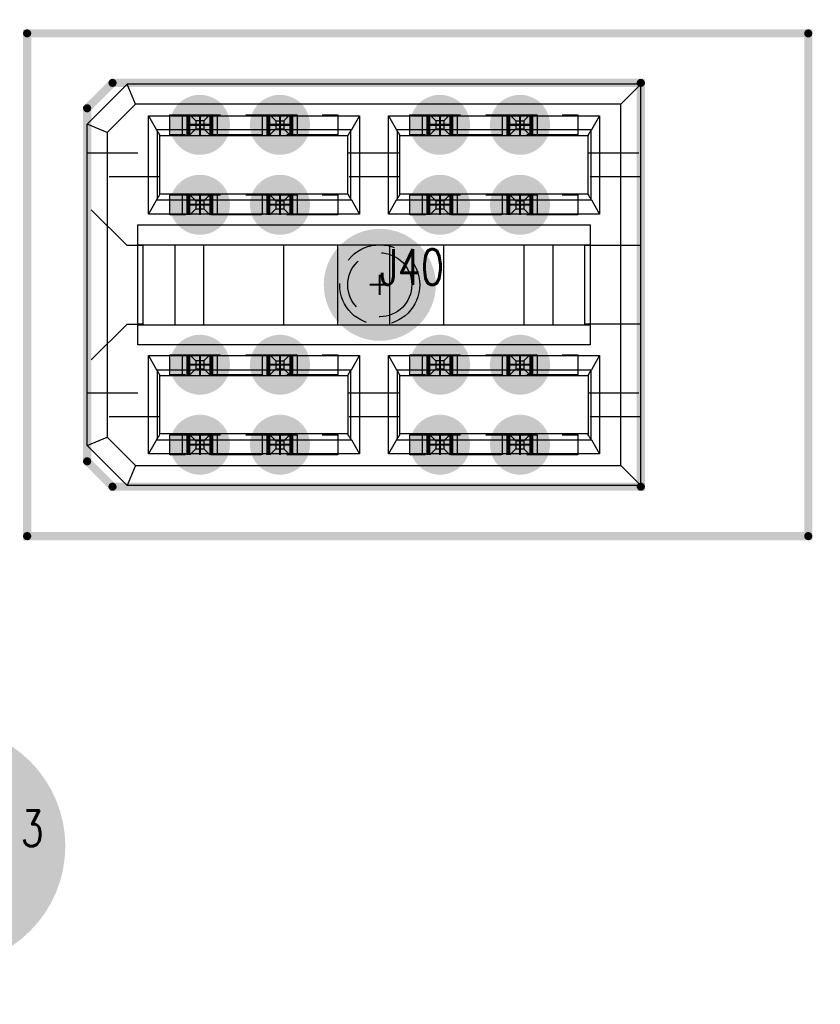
# Model space of a CAD drawing. Header units: millimetres. Extents: x 5 to 1395, y 5 to 415.
# Drawn here: x 1180.99 to 1201.01, y 205.3 to 229.93 of the extents above; entities that cross this region are included whole.
import ezdxf

# ---------------------------------------------------------------- set-up
doc = ezdxf.new("R2010")
doc.units = ezdxf.units.MM
doc.header["$PDSIZE"] = -1
doc.linetypes.add('HIDDEN', pattern=[1.905, 1.27, -0.635])
for name, color, linetype in [('DRIL_PLTE_THRU_01', 16, 'Continuous'), ('DRIL_PLTE_THRU_02', 146, 'Continuous'), ('DRIL_PLTE_THRU_03', 56, 'Continuous'), ('DRIL_PLTE_THRU_04', 216, 'Continuous'), ('DRIL_PLTE_THRU_05', 34, 'Continuous'), ('DRIL_PLTE_THRU_06', 96, 'Continuous'), ('DRIL_PLTE_THRU_07', 171, 'Continuous'), ('DRIL_PLTE_THRU_08', 176, 'Continuous'), ('DRIL_SYMBOL', 2, 'Continuous'), ('PADS_BOT', 5, 'Continuous'), ('PADS_INNER', 1, 'Continuous'), ('PADS_TOP', 1, 'Continuous'), ('PART_NAME_01', 1, 'Continuous'), ('PART_TOP_2DLINE_26', 5, 'Continuous'), ('PART_TOP_2DLINE_27', 5, 'Continuous')]:
    doc.layers.add(name, color=color, linetype=linetype)
doc.styles.add('W0$127', font='simplex', dxfattribs={"width": 0.75})
doc.dimstyles.new('ISO-25', dxfattribs={"dimtxt": 2.5, "dimasz": 2.5, "dimexe": 1.25, "dimexo": 0.625, "dimtad": 1, "dimtxsty": 'Standard', "dimcen": 2.5, "dimadec": 0, "dimazin": 0, "dimtfac": 1, "dimtmove": 0, "dimatfit": 3, "dimfxl": 0, "dimarcsym": 0})

# ---------------------------------------------------------------- blocks, each defined once
blk = doc.blocks.new('DRIL_SYMBOL_3$5')
at = {"layer": 'DRIL_SYMBOL', "const_width": 0.0508}
for points in [[(0, -0.254), (0, 0.254)], [(-0.254, 0), (0.254, 0)]]:
    blk.add_lwpolyline(points, dxfattribs=at)
blk = doc.blocks.new('DRIL_HOLE_3$5')
at = {"const_width": 1.75}
blk.add_lwpolyline([(-0.875, 0, 1), (0.875, 0, 1)], format="xyb", close=True, dxfattribs=at)
blk.add_blockref('DRIL_SYMBOL_3$5', (0, 0))
blk = doc.blocks.new('PAD_26')
at = {"const_width": 3}
blk.add_lwpolyline([(0, -1.5, 1), (0, 1.5, 1)], format="xyb", close=True, dxfattribs=at)
blk = doc.blocks.new('STK_TOP_206')
at = {"layer": 'DRIL_PLTE_THRU_01'}
blk.add_blockref('DRIL_HOLE_3$5', (0, 0), dxfattribs=at)
at = {"layer": 'DRIL_PLTE_THRU_02'}
blk.add_blockref('DRIL_HOLE_3$5', (0, 0), dxfattribs=at)
at = {"layer": 'DRIL_PLTE_THRU_03'}
blk.add_blockref('DRIL_HOLE_3$5', (0, 0), dxfattribs=at)
at = {"layer": 'DRIL_PLTE_THRU_04'}
blk.add_blockref('DRIL_HOLE_3$5', (0, 0), dxfattribs=at)
at = {"layer": 'DRIL_PLTE_THRU_05'}
blk.add_blockref('DRIL_HOLE_3$5', (0, 0), dxfattribs=at)
at = {"layer": 'DRIL_PLTE_THRU_06'}
blk.add_blockref('DRIL_HOLE_3$5', (0, 0), dxfattribs=at)
at = {"layer": 'DRIL_PLTE_THRU_07'}
blk.add_blockref('DRIL_HOLE_3$5', (0, 0), dxfattribs=at)
at = {"layer": 'DRIL_PLTE_THRU_08'}
blk.add_blockref('DRIL_HOLE_3$5', (0, 0), dxfattribs=at)
at = {"layer": 'PADS_BOT'}
blk.add_blockref('PAD_26', (0, 0), dxfattribs=at)
at = {"layer": 'PADS_INNER'}
blk.add_blockref('PAD_26', (0, 0), dxfattribs=at)
at = {"layer": 'PADS_TOP'}
blk.add_blockref('PAD_26', (0, 0), dxfattribs=at)
blk = doc.blocks.new('SYM_TOP_19')
blk.add_blockref('STK_TOP_206', (0, 0))
blk = doc.blocks.new('PART_TOP_365')
blk.add_blockref('SYM_TOP_19', (0, 0))
at = {"layer": 'PART_NAME_01', "style": 'W0$127', "width": 0.75}
blk.add_text('MH13', height=0.889, dxfattribs=at).set_placement((0, 0))
blk = doc.blocks.new('SMOOTH_0$2032')
at = {"const_width": 0.1016}
blk.add_lwpolyline([(-0.0508, 0, 1), (0.0508, 0, 1)], format="xyb", close=True, dxfattribs=at)
blk = doc.blocks.new('PART_BODY_TOP_3')
at = {"layer": 'PART_TOP_2DLINE_26', "const_width": 0.2032}
blk.add_lwpolyline([(-6.28701, 10.71), (6.28599, 10.71), (6.285992, -8.8138), (-6.287008, -8.8138)], close=True, dxfattribs=at)
at = {"layer": 'PART_TOP_2DLINE_27', "const_width": 0.2032}
blk.add_lwpolyline([(-5.05, -6.68), (-4.415, -7.315), (4.415, -7.315), (5.05, -6.68), (5.05, 6.525), (-5.05, 6.525)], close=True, dxfattribs=at)
at = {"layer": 'PART_TOP_2DLINE_26'}
for p in [(-6.28701, 10.71), (6.28599, 10.71), (-6.287008, -8.8138), (6.285992, -8.8138)]:
    blk.add_blockref('SMOOTH_0$2032', p, dxfattribs=at)
at = {"layer": 'PART_TOP_2DLINE_27'}
for p in [(-5.05, 6.525), (5.05, 6.525), (-5.05, -6.68), (5.05, -6.68), (-4.415, -7.315), (4.415, -7.315)]:
    blk.add_blockref('SMOOTH_0$2032', p, dxfattribs=at)
blk = doc.blocks.new('DRIL_SYMBOL_0$8')
at = {"layer": 'DRIL_SYMBOL', "const_width": 0.0508}
for points in [[(0, -0.254), (0, 0.254)], [(-0.254, 0), (0.254, 0)]]:
    blk.add_lwpolyline(points, dxfattribs=at)
blk = doc.blocks.new('DRIL_HOLE_0$8')
at = {"const_width": 0.4}
blk.add_lwpolyline([(-0.2, 0, 1), (0.2, 0, 1)], format="xyb", close=True, dxfattribs=at)
blk.add_blockref('DRIL_SYMBOL_0$8', (0, 0))
blk = doc.blocks.new('PAD_4')
at = {"const_width": 0.75}
blk.add_lwpolyline([(0, -0.375, 1), (0, 0.375, 1)], format="xyb", close=True, dxfattribs=at)
blk = doc.blocks.new('STK_TOP_174')
at = {"layer": 'DRIL_PLTE_THRU_01'}
blk.add_blockref('DRIL_HOLE_0$8', (0, 0), dxfattribs=at)
at = {"layer": 'DRIL_PLTE_THRU_02'}
blk.add_blockref('DRIL_HOLE_0$8', (0, 0), dxfattribs=at)
at = {"layer": 'DRIL_PLTE_THRU_03'}
blk.add_blockref('DRIL_HOLE_0$8', (0, 0), dxfattribs=at)
at = {"layer": 'DRIL_PLTE_THRU_04'}
blk.add_blockref('DRIL_HOLE_0$8', (0, 0), dxfattribs=at)
at = {"layer": 'DRIL_PLTE_THRU_05'}
blk.add_blockref('DRIL_HOLE_0$8', (0, 0), dxfattribs=at)
at = {"layer": 'DRIL_PLTE_THRU_06'}
blk.add_blockref('DRIL_HOLE_0$8', (0, 0), dxfattribs=at)
at = {"layer": 'DRIL_PLTE_THRU_07'}
blk.add_blockref('DRIL_HOLE_0$8', (0, 0), dxfattribs=at)
at = {"layer": 'DRIL_PLTE_THRU_08'}
blk.add_blockref('DRIL_HOLE_0$8', (0, 0), dxfattribs=at)
at = {"layer": 'PADS_BOT'}
blk.add_blockref('PAD_4', (0, 0), dxfattribs=at)
at = {"layer": 'PADS_INNER'}
blk.add_blockref('PAD_4', (0, 0), dxfattribs=at)
at = {"layer": 'PADS_TOP'}
blk.add_blockref('PAD_4', (0, 0), dxfattribs=at)
blk = doc.blocks.new('DRIL_SYMBOL_2$1')
at = {"layer": 'DRIL_SYMBOL', "const_width": 0.0508}
for points in [[(0, -0.254), (0, 0.254)], [(-0.254, 0), (0.254, 0)]]:
    blk.add_lwpolyline(points, dxfattribs=at)
blk = doc.blocks.new('DRIL_HOLE_2$1')
at = {"const_width": 1.05}
blk.add_lwpolyline([(-0.525, 0, 1), (0.525, 0, 1)], format="xyb", close=True, dxfattribs=at)
blk.add_blockref('DRIL_SYMBOL_2$1', (0, 0))
blk = doc.blocks.new('PAD_6')
at = {"const_width": 1.4}
blk.add_lwpolyline([(0, -0.7, 1), (0, 0.7, 1)], format="xyb", close=True, dxfattribs=at)
blk = doc.blocks.new('STK_TOP_175')
at = {"layer": 'DRIL_PLTE_THRU_01'}
blk.add_blockref('DRIL_HOLE_2$1', (0, 0), dxfattribs=at)
at = {"layer": 'DRIL_PLTE_THRU_02'}
blk.add_blockref('DRIL_HOLE_2$1', (0, 0), dxfattribs=at)
at = {"layer": 'DRIL_PLTE_THRU_03'}
blk.add_blockref('DRIL_HOLE_2$1', (0, 0), dxfattribs=at)
at = {"layer": 'DRIL_PLTE_THRU_04'}
blk.add_blockref('DRIL_HOLE_2$1', (0, 0), dxfattribs=at)
at = {"layer": 'DRIL_PLTE_THRU_05'}
blk.add_blockref('DRIL_HOLE_2$1', (0, 0), dxfattribs=at)
at = {"layer": 'DRIL_PLTE_THRU_06'}
blk.add_blockref('DRIL_HOLE_2$1', (0, 0), dxfattribs=at)
at = {"layer": 'DRIL_PLTE_THRU_07'}
blk.add_blockref('DRIL_HOLE_2$1', (0, 0), dxfattribs=at)
at = {"layer": 'DRIL_PLTE_THRU_08'}
blk.add_blockref('DRIL_HOLE_2$1', (0, 0), dxfattribs=at)
at = {"layer": 'PADS_BOT'}
blk.add_blockref('PAD_6', (0, 0), dxfattribs=at)
at = {"layer": 'PADS_INNER'}
blk.add_blockref('PAD_6', (0, 0), dxfattribs=at)
at = {"layer": 'PADS_TOP'}
blk.add_blockref('PAD_6', (0, 0), dxfattribs=at)
blk = doc.blocks.new('SYM_TOP_5')
for name, p in [('PART_BODY_TOP_3', (0, 0)), ('STK_TOP_174', (-4.001008, 3.5052)), ('STK_TOP_174', (-2.001012, 3.5052)), ('STK_TOP_174', (1.99898, 3.5052)), ('STK_TOP_174', (3.998976, 3.5052)), ('STK_TOP_174', (-4.001008, 1.505204)), ('STK_TOP_174', (-2.001012, 1.505204)), ('STK_TOP_174', (1.99898, 1.505204)), ('STK_TOP_174', (3.998976, 1.505204)), ('STK_TOP_175', (0, 0)), ('STK_TOP_174', (-4.001008, -2.494788)), ('STK_TOP_174', (-2.001012, -2.494788)), ('STK_TOP_174', (1.99898, -2.494788)), ('STK_TOP_174', (3.998976, -2.494788)), ('STK_TOP_174', (-4.001008, -4.494784)), ('STK_TOP_174', (-2.001012, -4.494784)), ('STK_TOP_174', (1.99898, -4.494784)), ('STK_TOP_174', (3.998976, -4.494784))]:
    blk.add_blockref(name, p)
blk = doc.blocks.new('PART_TOP_45')
blk.add_blockref('SYM_TOP_5', (0, 0))
at = {"layer": 'PART_NAME_01', "style": 'W0$127', "width": 0.75}
blk.add_text('J40', height=0.889, rotation=90, dxfattribs=at).set_placement((0, 0))
blk = doc.blocks.new('q')
at = {"rotation": 270}
blk.add_blockref('PART_TOP_45', (1189.995, 223.299), dxfattribs=at)
blk.add_blockref('PART_TOP_365', (1179.135, 209.259))
blk = doc.blocks.new('*D231')
at = {"color": 0, "lineweight": -2}
for p, q in [((969.595, 286.609), (969.595, 323.77)), ((1257.145, 181.679), (1257.145, 323.77)), ((1253.843, 322.77), (972.897, 322.77))]:
    blk.add_line(p, q, dxfattribs=at)
at = {"color": 0}
for points in [[(972.897, 323.321), (972.897, 322.22), (969.595, 322.77)], [(1253.843, 323.321), (1253.843, 322.22), (1257.145, 322.77)]]:
    blk.add_solid(points, dxfattribs=at)
at = {"layer": 'Defpoints', "color": 0}
for p in [(969.595, 322.77), (969.595, 285.609), (1257.145, 180.679)]:
    blk.add_point(p, dxfattribs=at)
at = {"color": 0, "insert": (1113.37, 326.336), "char_height": 3.5, "attachment_point": 5}
blk.add_mtext('287,550', dxfattribs=at)

msp = doc.modelspace()

# ---------------------------------------------------------------- linework, layer by layer
at = {"color": 7, "linetype": 'Continuous', "lineweight": 15}
for p, q in [((1183.6798, 228.3188), (1182.6798, 227.3188)), ((1183.8869, 227.8188), (1183.6798, 228.3188)), ((1196.5198, 228.3188), (1183.6798, 228.3188)), ((1196.5198, 228.3188), (1196.0198, 227.8188)), ((1196.5198, 218.2788), (1196.5198, 228.3188)), ((1183.1798, 227.1117), (1183.8869, 227.8188)), ((1196.0198, 227.8188), (1183.8869, 227.8188)), ((1196.0198, 218.7788), (1196.0198, 227.8188)), ((1183.1798, 227.1117), (1182.6798, 227.3188)), ((1182.6798, 219.2788), (1182.6798, 227.3188)), ((1184.2111, 225.0688), (1184.2111, 227.5288)), ((1184.2111, 227.5288), (1184.4153, 227.1752)), ((1184.2111, 227.5288), (1189.4885, 227.5288)), ((1189.4885, 227.5288), (1189.2844, 227.1752)), ((1189.4885, 227.5288), (1189.4885, 225.0688)), ((1190.2111, 227.5288), (1195.4885, 227.5288)), ((1190.2111, 225.0688), (1190.2111, 227.5288)), ((1190.2111, 227.5288), (1190.4153, 227.1752)), ((1195.4885, 227.5288), (1195.2844, 227.1752)), ((1195.4885, 227.5288), (1195.4885, 225.0688)), ((1183.1798, 227.1117), (1183.1798, 219.4859)), ((1189.2844, 227.1752), (1184.4153, 227.1752)), ((1184.4328, 227.1472), (1184.4328, 225.4503)), ((1189.2668, 227.1472), (1189.2668, 225.4503)), ((1195.2844, 227.1752), (1190.4153, 227.1752)), ((1190.4328, 227.1472), (1190.4328, 225.4503)), ((1195.2668, 227.1472), (1195.2668, 225.4503)), ((1184.4998, 225.5634), (1184.4998, 227.0342)), ((1189.1998, 227.0288), (1184.4998, 227.0288)), ((1189.1998, 225.5634), (1189.1998, 227.0342)), ((1190.4998, 225.5634), (1190.4998, 227.0342)), ((1195.1998, 227.0288), (1190.4998, 227.0288)), ((1195.1998, 225.5634), (1195.1998, 227.0342)), ((1189.1998, 225.5688), (1184.4998, 225.5688)), ((1195.1998, 225.5688), (1190.4998, 225.5688)), ((1184.4153, 225.4223), (1184.2111, 225.0688)), ((1184.4153, 225.4223), (1189.2844, 225.4223)), ((1189.2844, 225.4223), (1189.4885, 225.0688)), ((1190.2111, 225.0688), (1190.4153, 225.4223)), ((1190.4153, 225.4223), (1195.2844, 225.4223)), ((1195.2844, 225.4223), (1195.4885, 225.0688)), ((1189.4885, 225.0688), (1184.2111, 225.0688)), ((1195.4885, 225.0688), (1190.2111, 225.0688)), ((1183.9436, 224.7988), (1195.256, 224.7988)), ((1183.9436, 221.7988), (1183.9436, 224.7988)), ((1195.256, 224.7988), (1195.256, 221.7988)), ((1183.9436, 224.2988), (1195.256, 224.2988)), ((1184.0798, 224.2788), (1183.9436, 224.2788)), ((1184.0798, 224.2988), (1184.0798, 224.2788)), ((1184.0798, 222.3188), (1184.0798, 224.2788)), ((1184.8798, 222.2988), (1184.8798, 224.2988)), ((1185.5998, 222.2988), (1185.5998, 224.2988)), ((1187.5998, 222.2988), (1187.5998, 224.2988)), ((1188.9498, 222.2988), (1188.9498, 224.2988)), ((1190.2498, 222.2988), (1190.2498, 224.2988)), ((1191.5998, 222.2988), (1191.5998, 224.2988)), ((1193.5998, 224.2988), (1193.5998, 222.2988)), ((1194.3198, 224.2988), (1194.3198, 222.2988)), ((1195.1198, 224.2988), (1195.1198, 224.2788)), ((1195.256, 224.2788), (1195.1198, 224.2788)), ((1195.1198, 222.3188), (1195.1198, 224.2788)), ((1184.0798, 222.3188), (1183.9436, 222.3188)), ((1183.9436, 222.2988), (1195.256, 222.2988)), ((1184.0798, 222.3188), (1184.0798, 222.2988)), ((1195.1198, 222.3188), (1195.1198, 222.2988)), ((1195.256, 222.3188), (1195.1198, 222.3188)), ((1195.256, 221.7988), (1183.9436, 221.7988)), ((1184.2111, 221.5288), (1189.4885, 221.5288)), ((1184.2111, 219.0688), (1184.2111, 221.5288)), ((1184.2111, 221.5288), (1184.4153, 221.1752)), ((1189.2844, 221.1752), (1189.4885, 221.5288)), ((1189.4885, 221.5288), (1189.4885, 219.0688)), ((1190.2111, 221.5288), (1195.4885, 221.5288)), ((1190.2111, 219.0688), (1190.2111, 221.5288)), ((1190.2111, 221.5288), (1190.4153, 221.1752)), ((1195.4885, 221.5288), (1195.2844, 221.1752)), ((1195.4885, 221.5288), (1195.4885, 219.0688)), ((1184.4153, 221.1752), (1189.2844, 221.1752)), ((1184.4328, 221.1472), (1184.4328, 219.4503)), ((1189.2668, 221.1472), (1189.2668, 219.4503)), ((1190.4153, 221.1752), (1195.2844, 221.1752)), ((1190.4328, 221.1472), (1190.4328, 219.4503)), ((1195.2668, 221.1472), (1195.2668, 219.4503)), ((1184.4998, 219.5634), (1184.4998, 221.0342)), ((1184.4998, 221.0288), (1189.1998, 221.0288)), ((1189.1998, 221.0342), (1189.1998, 219.5634)), ((1190.4998, 219.5634), (1190.4998, 221.0342)), ((1190.4998, 221.0288), (1195.1998, 221.0288)), ((1195.1998, 221.0342), (1195.1998, 219.5634)), ((1182.6798, 219.2788), (1183.1798, 219.4859)), ((1183.1798, 219.4859), (1183.8869, 218.7788)), ((1184.4153, 219.4223), (1184.2111, 219.0688)), ((1184.4153, 219.4223), (1189.2844, 219.4223)), ((1189.1998, 219.5688), (1184.4998, 219.5688)), ((1189.2844, 219.4223), (1189.4885, 219.0688)), ((1190.4153, 219.4223), (1190.2111, 219.0688)), ((1190.4153, 219.4223), (1195.2844, 219.4223)), ((1195.1998, 219.5688), (1190.4998, 219.5688)), ((1195.2844, 219.4223), (1195.4885, 219.0688)), ((1183.6798, 218.2788), (1182.6798, 219.2788)), ((1189.4885, 219.0688), (1184.2111, 219.0688)), ((1195.4885, 219.0688), (1190.2111, 219.0688)), ((1183.8869, 218.7788), (1183.6798, 218.2788)), ((1183.8869, 218.7788), (1196.0198, 218.7788)), ((1196.5198, 218.2788), (1196.0198, 218.7788)), ((1196.5198, 218.2788), (1183.6798, 218.2788))]:
    msp.add_line(p, q, dxfattribs=at)
at = {"color": 7, "linetype": 'HIDDEN', "lineweight": 0}
for p, q in [((1184.7448, 227.0488), (1184.7448, 227.5488)), ((1184.7448, 227.5488), (1188.9448, 227.5488)), ((1185.0548, 227.5488), (1185.0548, 227.0488)), ((1185.0598, 227.0488), (1185.0598, 227.5488)), ((1185.1795, 227.0488), (1185.1795, 227.5488)), ((1185.1803, 227.5488), (1185.1803, 227.0488)), ((1185.1996, 227.5488), (1185.1996, 227.0488)), ((1185.2098, 227.0488), (1185.2098, 227.5488)), ((1185.2098, 227.0488), (1185.2098, 227.5488)), ((1185.2448, 227.0488), (1185.2448, 227.5488)), ((1185.2448, 227.5488), (1185.3948, 227.3988)), ((1185.7448, 227.5488), (1185.5948, 227.3988)), ((1185.7448, 227.5488), (1185.7448, 227.0488)), ((1185.7798, 227.5488), (1185.7798, 227.0488)), ((1185.7798, 227.5488), (1185.7798, 227.0488)), ((1185.7901, 227.5488), (1185.7901, 227.0488)), ((1185.8093, 227.0488), (1185.8093, 227.5488)), ((1185.8101, 227.5488), (1185.8101, 227.0488)), ((1185.9298, 227.5488), (1185.9298, 227.0488)), ((1185.9348, 227.0488), (1185.9348, 227.5488)), ((1187.0548, 227.5488), (1187.0548, 227.0488)), ((1187.0598, 227.0488), (1187.0598, 227.5488)), ((1187.1795, 227.0488), (1187.1795, 227.5488)), ((1187.1803, 227.5488), (1187.1803, 227.0488)), ((1187.1996, 227.5488), (1187.1996, 227.0488)), ((1187.2098, 227.0488), (1187.2098, 227.5488)), ((1187.2098, 227.0488), (1187.2098, 227.5488)), ((1187.2448, 227.0488), (1187.2448, 227.5488)), ((1187.2448, 227.5488), (1187.3948, 227.3988)), ((1187.5948, 227.3988), (1187.7448, 227.5488)), ((1187.7448, 227.5488), (1187.7448, 227.0488)), ((1187.7798, 227.5488), (1187.7798, 227.0488)), ((1187.7798, 227.5488), (1187.7798, 227.0488)), ((1187.7901, 227.5488), (1187.7901, 227.0488)), ((1187.8093, 227.0488), (1187.8093, 227.5488)), ((1187.8101, 227.5488), (1187.8101, 227.0488)), ((1187.9298, 227.5488), (1187.9298, 227.0488)), ((1187.9348, 227.0488), (1187.9348, 227.5488)), ((1188.9448, 227.5488), (1188.9448, 227.0488)), ((1190.7448, 227.0488), (1190.7448, 227.5488)), ((1190.7448, 227.5488), (1194.9448, 227.5488)), ((1191.0548, 227.5488), (1191.0548, 227.0488)), ((1191.0598, 227.0488), (1191.0598, 227.5488)), ((1191.1795, 227.0488), (1191.1795, 227.5488)), ((1191.1803, 227.5488), (1191.1803, 227.0488)), ((1191.1996, 227.5488), (1191.1996, 227.0488)), ((1191.2098, 227.0488), (1191.2098, 227.5488)), ((1191.2098, 227.0488), (1191.2098, 227.5488)), ((1191.2448, 227.0488), (1191.2448, 227.5488)), ((1191.2448, 227.5488), (1191.3948, 227.3988)), ((1191.7448, 227.5488), (1191.5948, 227.3988)), ((1191.7448, 227.5488), (1191.7448, 227.0488)), ((1191.7798, 227.5488), (1191.7798, 227.0488)), ((1191.7798, 227.5488), (1191.7798, 227.0488)), ((1191.7901, 227.5488), (1191.7901, 227.0488)), ((1191.8093, 227.0488), (1191.8093, 227.5488)), ((1191.8101, 227.5488), (1191.8101, 227.0488)), ((1191.9298, 227.5488), (1191.9298, 227.0488)), ((1191.9348, 227.0488), (1191.9348, 227.5488)), ((1193.0548, 227.5488), (1193.0548, 227.0488)), ((1193.0598, 227.0488), (1193.0598, 227.5488)), ((1193.1795, 227.0488), (1193.1795, 227.5488)), ((1193.1803, 227.5488), (1193.1803, 227.0488)), ((1193.1996, 227.5488), (1193.1996, 227.0488)), ((1193.2098, 227.0488), (1193.2098, 227.5488)), ((1193.2098, 227.0488), (1193.2098, 227.5488)), ((1193.2448, 227.0488), (1193.2448, 227.5488)), ((1193.2448, 227.5488), (1193.3948, 227.3988)), ((1193.5948, 227.3988), (1193.7448, 227.5488)), ((1193.7448, 227.5488), (1193.7448, 227.0488)), ((1193.7798, 227.5488), (1193.7798, 227.0488)), ((1193.7798, 227.5488), (1193.7798, 227.0488)), ((1193.7901, 227.5488), (1193.7901, 227.0488)), ((1193.8093, 227.0488), (1193.8093, 227.5488)), ((1193.8101, 227.5488), (1193.8101, 227.0488)), ((1193.9298, 227.5488), (1193.9298, 227.0488)), ((1193.9348, 227.0488), (1193.9348, 227.5488)), ((1194.9448, 227.5488), (1194.9448, 227.0488)), ((1185.3948, 227.3988), (1185.3948, 227.1988)), ((1185.5948, 227.3988), (1185.3948, 227.3988)), ((1185.5948, 227.3988), (1185.5948, 227.1988)), ((1187.3948, 227.3988), (1187.5948, 227.3988)), ((1187.3948, 227.3988), (1187.3948, 227.1988)), ((1187.5948, 227.3988), (1187.5948, 227.1988)), ((1191.5948, 227.3988), (1191.3948, 227.3988)), ((1191.3948, 227.3988), (1191.3948, 227.1988)), ((1191.5948, 227.3988), (1191.5948, 227.1988)), ((1193.3948, 227.3988), (1193.5948, 227.3988)), ((1193.3948, 227.3988), (1193.3948, 227.1988)), ((1193.5948, 227.3988), (1193.5948, 227.1988)), ((1188.9448, 227.0488), (1184.7448, 227.0488)), ((1185.2448, 227.0488), (1185.3948, 227.1988)), ((1185.3948, 227.1988), (1185.5948, 227.1988)), ((1185.5948, 227.1988), (1185.7448, 227.0488)), ((1187.3948, 227.1988), (1187.2448, 227.0488)), ((1187.3948, 227.1988), (1187.5948, 227.1988)), ((1187.5948, 227.1988), (1187.7448, 227.0488)), ((1194.9448, 227.0488), (1190.7448, 227.0488)), ((1191.2448, 227.0488), (1191.3948, 227.1988)), ((1191.3948, 227.1988), (1191.5948, 227.1988)), ((1191.5948, 227.1988), (1191.7448, 227.0488)), ((1193.3948, 227.1988), (1193.2448, 227.0488)), ((1193.3948, 227.1988), (1193.5948, 227.1988)), ((1193.5948, 227.1988), (1193.7448, 227.0488)), ((1182.6798, 226.5988), (1184.4998, 226.5988)), ((1189.1998, 226.5988), (1190.4998, 226.5988)), ((1195.1998, 226.5988), (1196.5198, 226.5988)), ((1184.4998, 225.9988), (1182.6798, 225.9988)), ((1190.4998, 225.9988), (1189.1998, 225.9988)), ((1196.5198, 225.9988), (1195.1998, 225.9988)), ((1184.7448, 225.0488), (1184.7448, 225.5488)), ((1184.7448, 225.5488), (1188.9448, 225.5488)), ((1185.0548, 225.5488), (1185.0548, 225.0488)), ((1185.0598, 225.0488), (1185.0598, 225.5488)), ((1185.1795, 225.0488), (1185.1795, 225.5488)), ((1185.1803, 225.5488), (1185.1803, 225.0488)), ((1185.1996, 225.5488), (1185.1996, 225.0488)), ((1185.2098, 225.0488), (1185.2098, 225.5488)), ((1185.2098, 225.0488), (1185.2098, 225.5488)), ((1185.2448, 225.0488), (1185.2448, 225.5488)), ((1185.2448, 225.5488), (1185.3948, 225.3988)), ((1185.5948, 225.3988), (1185.3948, 225.3988)), ((1185.3948, 225.3988), (1185.3948, 225.1988)), ((1185.7448, 225.5488), (1185.5948, 225.3988)), ((1185.5948, 225.3988), (1185.5948, 225.1988)), ((1185.7448, 225.5488), (1185.7448, 225.0488)), ((1185.7798, 225.5488), (1185.7798, 225.0488)), ((1185.7798, 225.5488), (1185.7798, 225.0488)), ((1185.7901, 225.5488), (1185.7901, 225.0488)), ((1185.8093, 225.0488), (1185.8093, 225.5488)), ((1185.8101, 225.5488), (1185.8101, 225.0488)), ((1185.9298, 225.5488), (1185.9298, 225.0488)), ((1185.9348, 225.0488), (1185.9348, 225.5488)), ((1187.0548, 225.5488), (1187.0548, 225.0488)), ((1187.0598, 225.0488), (1187.0598, 225.5488)), ((1187.1795, 225.0488), (1187.1795, 225.5488)), ((1187.1803, 225.5488), (1187.1803, 225.0488)), ((1187.1996, 225.5488), (1187.1996, 225.0488)), ((1187.2098, 225.0488), (1187.2098, 225.5488)), ((1187.2098, 225.0488), (1187.2098, 225.5488)), ((1187.2448, 225.0488), (1187.2448, 225.5488)), ((1187.2448, 225.5488), (1187.3948, 225.3988)), ((1187.3948, 225.3988), (1187.5948, 225.3988)), ((1187.3948, 225.3988), (1187.3948, 225.1988)), ((1187.5948, 225.3988), (1187.7448, 225.5488)), ((1187.5948, 225.3988), (1187.5948, 225.1988)), ((1187.7448, 225.5488), (1187.7448, 225.0488)), ((1187.7798, 225.5488), (1187.7798, 225.0488)), ((1187.7798, 225.5488), (1187.7798, 225.0488)), ((1187.7901, 225.5488), (1187.7901, 225.0488)), ((1187.8093, 225.0488), (1187.8093, 225.5488)), ((1187.8101, 225.5488), (1187.8101, 225.0488)), ((1187.9298, 225.5488), (1187.9298, 225.0488)), ((1187.9348, 225.0488), (1187.9348, 225.5488)), ((1188.9448, 225.5488), (1188.9448, 225.0488)), ((1190.7448, 225.0488), (1190.7448, 225.5488)), ((1190.7448, 225.5488), (1194.9448, 225.5488)), ((1191.0548, 225.5488), (1191.0548, 225.0488)), ((1191.0598, 225.0488), (1191.0598, 225.5488)), ((1191.1795, 225.0488), (1191.1795, 225.5488)), ((1191.1803, 225.5488), (1191.1803, 225.0488)), ((1191.1996, 225.5488), (1191.1996, 225.0488)), ((1191.2098, 225.0488), (1191.2098, 225.5488)), ((1191.2098, 225.0488), (1191.2098, 225.5488)), ((1191.2448, 225.0488), (1191.2448, 225.5488)), ((1191.2448, 225.5488), (1191.3948, 225.3988)), ((1191.3948, 225.3988), (1191.3948, 225.1988)), ((1191.5948, 225.3988), (1191.3948, 225.3988)), ((1191.7448, 225.5488), (1191.5948, 225.3988)), ((1191.5948, 225.3988), (1191.5948, 225.1988)), ((1191.7448, 225.5488), (1191.7448, 225.0488)), ((1191.7798, 225.5488), (1191.7798, 225.0488)), ((1191.7798, 225.5488), (1191.7798, 225.0488)), ((1191.7901, 225.5488), (1191.7901, 225.0488)), ((1191.8093, 225.0488), (1191.8093, 225.5488)), ((1191.8101, 225.5488), (1191.8101, 225.0488)), ((1191.9298, 225.5488), (1191.9298, 225.0488)), ((1191.9348, 225.0488), (1191.9348, 225.5488)), ((1193.0548, 225.5488), (1193.0548, 225.0488)), ((1193.0598, 225.0488), (1193.0598, 225.5488)), ((1193.1795, 225.0488), (1193.1795, 225.5488)), ((1193.1803, 225.5488), (1193.1803, 225.0488)), ((1193.1996, 225.5488), (1193.1996, 225.0488)), ((1193.2098, 225.0488), (1193.2098, 225.5488)), ((1193.2098, 225.0488), (1193.2098, 225.5488)), ((1193.2448, 225.0488), (1193.2448, 225.5488)), ((1193.2448, 225.5488), (1193.3948, 225.3988)), ((1193.3948, 225.3988), (1193.5948, 225.3988)), ((1193.3948, 225.3988), (1193.3948, 225.1988)), ((1193.5948, 225.3988), (1193.7448, 225.5488)), ((1193.5948, 225.3988), (1193.5948, 225.1988)), ((1193.7448, 225.5488), (1193.7448, 225.0488)), ((1193.7798, 225.5488), (1193.7798, 225.0488)), ((1193.7798, 225.5488), (1193.7798, 225.0488)), ((1193.7901, 225.5488), (1193.7901, 225.0488)), ((1193.8093, 225.0488), (1193.8093, 225.5488)), ((1193.8101, 225.5488), (1193.8101, 225.0488)), ((1193.9298, 225.5488), (1193.9298, 225.0488)), ((1193.9348, 225.0488), (1193.9348, 225.5488)), ((1194.9448, 225.5488), (1194.9448, 225.0488)), ((1183.6798, 224.2788), (1182.6798, 225.2788)), ((1185.2448, 225.0488), (1185.3948, 225.1988)), ((1185.3948, 225.1988), (1185.5948, 225.1988)), ((1185.5948, 225.1988), (1185.7448, 225.0488)), ((1187.3948, 225.1988), (1187.2448, 225.0488)), ((1187.3948, 225.1988), (1187.5948, 225.1988)), ((1187.5948, 225.1988), (1187.7448, 225.0488)), ((1191.2448, 225.0488), (1191.3948, 225.1988)), ((1191.3948, 225.1988), (1191.5948, 225.1988)), ((1191.5948, 225.1988), (1191.7448, 225.0488)), ((1193.3948, 225.1988), (1193.2448, 225.0488)), ((1193.3948, 225.1988), (1193.5948, 225.1988)), ((1193.5948, 225.1988), (1193.7448, 225.0488)), ((1188.9448, 225.0488), (1184.7448, 225.0488)), ((1194.9448, 225.0488), (1190.7448, 225.0488)), ((1183.9436, 224.2788), (1183.6798, 224.2788)), ((1196.5198, 224.2788), (1195.256, 224.2788)), ((1183.6798, 222.3188), (1182.6798, 221.3188)), ((1183.6798, 222.3188), (1183.9436, 222.3188)), ((1196.5198, 222.3188), (1195.256, 222.3188)), ((1184.7448, 221.0488), (1184.7448, 221.5488)), ((1184.7448, 221.5488), (1188.9448, 221.5488)), ((1185.0548, 221.5488), (1185.0548, 221.0488)), ((1185.0598, 221.0488), (1185.0598, 221.5488)), ((1185.1795, 221.0488), (1185.1795, 221.5488)), ((1185.1803, 221.5488), (1185.1803, 221.0488)), ((1185.1996, 221.5488), (1185.1996, 221.0488)), ((1185.2098, 221.0488), (1185.2098, 221.5488)), ((1185.2098, 221.0488), (1185.2098, 221.5488)), ((1185.2448, 221.0488), (1185.2448, 221.5488)), ((1185.2448, 221.5488), (1185.3948, 221.3988)), ((1185.3948, 221.3988), (1185.3948, 221.1988)), ((1185.5948, 221.3988), (1185.3948, 221.3988)), ((1185.7448, 221.5488), (1185.5948, 221.3988)), ((1185.5948, 221.3988), (1185.5948, 221.1988)), ((1185.7448, 221.5488), (1185.7448, 221.0488)), ((1185.7798, 221.5488), (1185.7798, 221.0488)), ((1185.7798, 221.5488), (1185.7798, 221.0488)), ((1185.7901, 221.5488), (1185.7901, 221.0488)), ((1185.8093, 221.0488), (1185.8093, 221.5488)), ((1185.8101, 221.5488), (1185.8101, 221.0488)), ((1185.9298, 221.5488), (1185.9298, 221.0488)), ((1185.9348, 221.0488), (1185.9348, 221.5488)), ((1187.0548, 221.5488), (1187.0548, 221.0488)), ((1187.0598, 221.0488), (1187.0598, 221.5488)), ((1187.1795, 221.0488), (1187.1795, 221.5488)), ((1187.1803, 221.5488), (1187.1803, 221.0488)), ((1187.1996, 221.5488), (1187.1996, 221.0488)), ((1187.2098, 221.0488), (1187.2098, 221.5488)), ((1187.2098, 221.0488), (1187.2098, 221.5488)), ((1187.2448, 221.0488), (1187.2448, 221.5488)), ((1187.2448, 221.5488), (1187.3948, 221.3988)), ((1187.3948, 221.3988), (1187.5948, 221.3988)), ((1187.3948, 221.3988), (1187.3948, 221.1988)), ((1187.5948, 221.3988), (1187.7448, 221.5488)), ((1187.5948, 221.3988), (1187.5948, 221.1988)), ((1187.7448, 221.5488), (1187.7448, 221.0488)), ((1187.7798, 221.5488), (1187.7798, 221.0488)), ((1187.7798, 221.5488), (1187.7798, 221.0488)), ((1187.7901, 221.5488), (1187.7901, 221.0488)), ((1187.8093, 221.0488), (1187.8093, 221.5488)), ((1187.8101, 221.5488), (1187.8101, 221.0488)), ((1187.9298, 221.5488), (1187.9298, 221.0488)), ((1187.9348, 221.0488), (1187.9348, 221.5488)), ((1188.9448, 221.5488), (1188.9448, 221.0488)), ((1190.7448, 221.0488), (1190.7448, 221.5488)), ((1190.7448, 221.5488), (1194.9448, 221.5488)), ((1191.0548, 221.5488), (1191.0548, 221.0488)), ((1191.0598, 221.0488), (1191.0598, 221.5488)), ((1191.1795, 221.0488), (1191.1795, 221.5488)), ((1191.1803, 221.5488), (1191.1803, 221.0488)), ((1191.1996, 221.5488), (1191.1996, 221.0488)), ((1191.2098, 221.0488), (1191.2098, 221.5488)), ((1191.2098, 221.0488), (1191.2098, 221.5488)), ((1191.2448, 221.0488), (1191.2448, 221.5488)), ((1191.2448, 221.5488), (1191.3948, 221.3988)), ((1191.3948, 221.3988), (1191.3948, 221.1988)), ((1191.5948, 221.3988), (1191.3948, 221.3988)), ((1191.7448, 221.5488), (1191.5948, 221.3988)), ((1191.5948, 221.3988), (1191.5948, 221.1988)), ((1191.7448, 221.5488), (1191.7448, 221.0488)), ((1191.7798, 221.5488), (1191.7798, 221.0488)), ((1191.7798, 221.5488), (1191.7798, 221.0488)), ((1191.7901, 221.5488), (1191.7901, 221.0488)), ((1191.8093, 221.0488), (1191.8093, 221.5488)), ((1191.8101, 221.5488), (1191.8101, 221.0488)), ((1191.9298, 221.5488), (1191.9298, 221.0488)), ((1191.9348, 221.0488), (1191.9348, 221.5488)), ((1193.0548, 221.5488), (1193.0548, 221.0488)), ((1193.0598, 221.0488), (1193.0598, 221.5488)), ((1193.1795, 221.0488), (1193.1795, 221.5488)), ((1193.1803, 221.5488), (1193.1803, 221.0488)), ((1193.1996, 221.5488), (1193.1996, 221.0488)), ((1193.2098, 221.0488), (1193.2098, 221.5488)), ((1193.2098, 221.0488), (1193.2098, 221.5488)), ((1193.2448, 221.0488), (1193.2448, 221.5488)), ((1193.2448, 221.5488), (1193.3948, 221.3988)), ((1193.3948, 221.3988), (1193.5948, 221.3988)), ((1193.3948, 221.3988), (1193.3948, 221.1988)), ((1193.5948, 221.3988), (1193.7448, 221.5488)), ((1193.5948, 221.3988), (1193.5948, 221.1988)), ((1193.7448, 221.5488), (1193.7448, 221.0488)), ((1193.7798, 221.5488), (1193.7798, 221.0488)), ((1193.7798, 221.5488), (1193.7798, 221.0488)), ((1193.7901, 221.5488), (1193.7901, 221.0488)), ((1193.8093, 221.0488), (1193.8093, 221.5488)), ((1193.8101, 221.5488), (1193.8101, 221.0488)), ((1193.9298, 221.5488), (1193.9298, 221.0488)), ((1193.9348, 221.0488), (1193.9348, 221.5488)), ((1194.9448, 221.5488), (1194.9448, 221.0488)), ((1185.2448, 221.0488), (1185.3948, 221.1988)), ((1185.3948, 221.1988), (1185.5948, 221.1988)), ((1185.5948, 221.1988), (1185.7448, 221.0488)), ((1187.3948, 221.1988), (1187.2448, 221.0488)), ((1187.3948, 221.1988), (1187.5948, 221.1988)), ((1187.5948, 221.1988), (1187.7448, 221.0488)), ((1191.2448, 221.0488), (1191.3948, 221.1988)), ((1191.3948, 221.1988), (1191.5948, 221.1988)), ((1191.5948, 221.1988), (1191.7448, 221.0488)), ((1193.3948, 221.1988), (1193.2448, 221.0488)), ((1193.3948, 221.1988), (1193.5948, 221.1988)), ((1193.5948, 221.1988), (1193.7448, 221.0488)), ((1188.9448, 221.0488), (1184.7448, 221.0488)), ((1194.9448, 221.0488), (1190.7448, 221.0488)), ((1182.6798, 220.5988), (1184.4998, 220.5988)), ((1189.1998, 220.5988), (1190.4998, 220.5988)), ((1195.1998, 220.5988), (1196.5198, 220.5988)), ((1184.4998, 219.9988), (1182.6798, 219.9988)), ((1190.4998, 219.9988), (1189.1998, 219.9988)), ((1196.5198, 219.9988), (1195.1998, 219.9988)), ((1184.7448, 219.0488), (1184.7448, 219.5488)), ((1184.7448, 219.5488), (1188.9448, 219.5488)), ((1185.0548, 219.5488), (1185.0548, 219.0488)), ((1185.0598, 219.0488), (1185.0598, 219.5488)), ((1185.1795, 219.0488), (1185.1795, 219.5488)), ((1185.1803, 219.5488), (1185.1803, 219.0488)), ((1185.1996, 219.5488), (1185.1996, 219.0488)), ((1185.2098, 219.0488), (1185.2098, 219.5488)), ((1185.2098, 219.0488), (1185.2098, 219.5488)), ((1185.2448, 219.0488), (1185.2448, 219.5488)), ((1185.2448, 219.5488), (1185.3948, 219.3988)), ((1185.7448, 219.5488), (1185.5948, 219.3988)), ((1185.7448, 219.5488), (1185.7448, 219.0488)), ((1185.7798, 219.5488), (1185.7798, 219.0488)), ((1185.7798, 219.5488), (1185.7798, 219.0488)), ((1185.7901, 219.5488), (1185.7901, 219.0488)), ((1185.8093, 219.0488), (1185.8093, 219.5488)), ((1185.8101, 219.5488), (1185.8101, 219.0488)), ((1185.9298, 219.5488), (1185.9298, 219.0488)), ((1185.9348, 219.0488), (1185.9348, 219.5488)), ((1187.0548, 219.5488), (1187.0548, 219.0488)), ((1187.0598, 219.0488), (1187.0598, 219.5488)), ((1187.1795, 219.0488), (1187.1795, 219.5488)), ((1187.1803, 219.5488), (1187.1803, 219.0488)), ((1187.1996, 219.5488), (1187.1996, 219.0488)), ((1187.2098, 219.0488), (1187.2098, 219.5488)), ((1187.2098, 219.0488), (1187.2098, 219.5488)), ((1187.2448, 219.0488), (1187.2448, 219.5488)), ((1187.2448, 219.5488), (1187.3948, 219.3988)), ((1187.5948, 219.3988), (1187.7448, 219.5488)), ((1187.7448, 219.5488), (1187.7448, 219.0488)), ((1187.7798, 219.5488), (1187.7798, 219.0488)), ((1187.7798, 219.5488), (1187.7798, 219.0488)), ((1187.7901, 219.5488), (1187.7901, 219.0488)), ((1187.8093, 219.0488), (1187.8093, 219.5488)), ((1187.8101, 219.5488), (1187.8101, 219.0488)), ((1187.9298, 219.5488), (1187.9298, 219.0488)), ((1187.9348, 219.0488), (1187.9348, 219.5488)), ((1188.9448, 219.5488), (1188.9448, 219.0488)), ((1190.7448, 219.0488), (1190.7448, 219.5488)), ((1190.7448, 219.5488), (1194.9448, 219.5488)), ((1191.0548, 219.5488), (1191.0548, 219.0488)), ((1191.0598, 219.0488), (1191.0598, 219.5488)), ((1191.1795, 219.0488), (1191.1795, 219.5488)), ((1191.1803, 219.5488), (1191.1803, 219.0488)), ((1191.1996, 219.5488), (1191.1996, 219.0488)), ((1191.2098, 219.0488), (1191.2098, 219.5488)), ((1191.2098, 219.0488), (1191.2098, 219.5488)), ((1191.2448, 219.0488), (1191.2448, 219.5488)), ((1191.2448, 219.5488), (1191.3948, 219.3988)), ((1191.7448, 219.5488), (1191.5948, 219.3988)), ((1191.7448, 219.5488), (1191.7448, 219.0488)), ((1191.7798, 219.5488), (1191.7798, 219.0488)), ((1191.7798, 219.5488), (1191.7798, 219.0488)), ((1191.7901, 219.5488), (1191.7901, 219.0488)), ((1191.8093, 219.0488), (1191.8093, 219.5488)), ((1191.8101, 219.5488), (1191.8101, 219.0488)), ((1191.9298, 219.5488), (1191.9298, 219.0488)), ((1191.9348, 219.0488), (1191.9348, 219.5488)), ((1193.0548, 219.5488), (1193.0548, 219.0488)), ((1193.0598, 219.0488), (1193.0598, 219.5488)), ((1193.1795, 219.0488), (1193.1795, 219.5488)), ((1193.1803, 219.5488), (1193.1803, 219.0488)), ((1193.1996, 219.5488), (1193.1996, 219.0488)), ((1193.2098, 219.0488), (1193.2098, 219.5488)), ((1193.2098, 219.0488), (1193.2098, 219.5488)), ((1193.2448, 219.0488), (1193.2448, 219.5488)), ((1193.2448, 219.5488), (1193.3948, 219.3988)), ((1193.5948, 219.3988), (1193.7448, 219.5488)), ((1193.7448, 219.5488), (1193.7448, 219.0488)), ((1193.7798, 219.5488), (1193.7798, 219.0488)), ((1193.7798, 219.5488), (1193.7798, 219.0488)), ((1193.7901, 219.5488), (1193.7901, 219.0488)), ((1193.8093, 219.0488), (1193.8093, 219.5488)), ((1193.8101, 219.5488), (1193.8101, 219.0488)), ((1193.9298, 219.5488), (1193.9298, 219.0488)), ((1193.9348, 219.0488), (1193.9348, 219.5488)), ((1194.9448, 219.5488), (1194.9448, 219.0488)), ((1185.2448, 219.0488), (1185.3948, 219.1988)), ((1185.3948, 219.3988), (1185.3948, 219.1988)), ((1185.5948, 219.3988), (1185.3948, 219.3988)), ((1185.3948, 219.1988), (1185.5948, 219.1988)), ((1185.5948, 219.3988), (1185.5948, 219.1988)), ((1185.5948, 219.1988), (1185.7448, 219.0488)), ((1187.3948, 219.1988), (1187.2448, 219.0488)), ((1187.3948, 219.3988), (1187.5948, 219.3988)), ((1187.3948, 219.3988), (1187.3948, 219.1988)), ((1187.3948, 219.1988), (1187.5948, 219.1988)), ((1187.5948, 219.3988), (1187.5948, 219.1988)), ((1187.5948, 219.1988), (1187.7448, 219.0488)), ((1191.2448, 219.0488), (1191.3948, 219.1988)), ((1191.3948, 219.3988), (1191.3948, 219.1988)), ((1191.5948, 219.3988), (1191.3948, 219.3988)), ((1191.3948, 219.1988), (1191.5948, 219.1988)), ((1191.5948, 219.3988), (1191.5948, 219.1988)), ((1191.5948, 219.1988), (1191.7448, 219.0488)), ((1193.3948, 219.1988), (1193.2448, 219.0488)), ((1193.3948, 219.3988), (1193.5948, 219.3988)), ((1193.3948, 219.3988), (1193.3948, 219.1988)), ((1193.3948, 219.1988), (1193.5948, 219.1988)), ((1193.5948, 219.3988), (1193.5948, 219.1988)), ((1193.5948, 219.1988), (1193.7448, 219.0488)), ((1188.9448, 219.0488), (1184.7448, 219.0488)), ((1194.9448, 219.0488), (1190.7448, 219.0488))]:
    msp.add_line(p, q, dxfattribs=at)
for radius in [1, 0.8]:
    msp.add_circle((1189.9948, 223.2988), radius, dxfattribs=at)
at = {"color": 7, "linetype": 'Continuous', "lineweight": 15}
for centre, start_param, end_param in [((1184.6194, 227.5288), 2.3561945, 2.4389137), ((1189.0802, 227.5288), 3.8442716, 3.9269908), ((1190.6194, 227.5288), 2.3561945, 2.4389137), ((1195.0802, 227.5288), 3.8442716, 3.9269908), ((1184.6194, 225.0688), 0.702679, 0.7853982), ((1189.0802, 225.0688), 5.4977871, 5.5805063), ((1190.6194, 225.0688), 0.702679, 0.7853982), ((1195.0802, 225.0688), 5.4977871, 5.5805063), ((1184.6194, 221.5288), 2.3561945, 2.4389137), ((1189.0802, 221.5288), 3.8442716, 3.9269908), ((1190.6194, 221.5288), 2.3561945, 2.4389137), ((1195.0802, 221.5288), 3.8442716, 3.9269908), ((1184.6194, 219.0688), 0.702679, 0.7853982), ((1189.0802, 219.0688), 5.4977871, 5.5805063), ((1190.6194, 219.0688), 0.702679, 0.7853982), ((1195.0802, 219.0688), 5.4977871, 5.5805063)]:
    msp.add_ellipse(centre, major_axis=(0, 0.5), ratio=0.5773503, start_param=start_param, end_param=end_param, dxfattribs=at)
for points, knots in [([(1184.4998, 227.0342), (1184.496, 227.0448), (1184.4884, 227.0664), (1184.4515, 227.12), (1184.4328, 227.1472)], [0, 0, 0, 0, 0.4931745, 1, 1, 1, 1]), ([(1189.2668, 227.1472), (1189.2484, 227.1205), (1189.2115, 227.0668), (1189.2037, 227.0451), (1189.1998, 227.0342)], [0, 0, 0, 0, 0.4978255, 1, 1, 1, 1]), ([(1190.4998, 227.0342), (1190.496, 227.0448), (1190.4884, 227.0664), (1190.4515, 227.12), (1190.4328, 227.1472)], [0, 0, 0, 0, 0.4931741, 1, 1, 1, 1]), ([(1195.2668, 227.1472), (1195.2484, 227.1205), (1195.2115, 227.0668), (1195.2037, 227.0451), (1195.1998, 227.0342)], [0, 0, 0, 0, 0.4978246, 1, 1, 1, 1]), ([(1184.4328, 225.4503), (1184.4512, 225.4771), (1184.4881, 225.5308), (1184.4959, 225.5525), (1184.4998, 225.5634)], [0, 0, 0, 0, 0.49782515, 1, 1, 1, 1]), ([(1189.1998, 225.5634), (1189.2036, 225.5528), (1189.2112, 225.5312), (1189.2481, 225.4775), (1189.2668, 225.4503)], [0, 0, 0, 0, 0.4931741, 1, 1, 1, 1]), ([(1190.4328, 225.4503), (1190.4512, 225.4771), (1190.4881, 225.5308), (1190.4959, 225.5525), (1190.4998, 225.5634)], [0, 0, 0, 0, 0.4978255, 1, 1, 1, 1]), ([(1195.1998, 225.5634), (1195.2036, 225.5528), (1195.2112, 225.5312), (1195.2481, 225.4775), (1195.2668, 225.4503)], [0, 0, 0, 0, 0.4931744, 1, 1, 1, 1]), ([(1184.4328, 221.1472), (1184.4512, 221.1205), (1184.4881, 221.0668), (1184.4959, 221.0451), (1184.4998, 221.0342)], [0, 0, 0, 0, 0.4978215, 1, 1, 1, 1]), ([(1189.1998, 221.0342), (1189.2036, 221.0448), (1189.2112, 221.0664), (1189.2481, 221.12), (1189.2668, 221.1472)], [0, 0, 0, 0, 0.4931779, 1, 1, 1, 1]), ([(1190.4998, 221.0342), (1190.496, 221.0448), (1190.4884, 221.0664), (1190.4515, 221.12), (1190.4328, 221.1472)], [0, 0, 0, 0, 0.4931779, 1, 1, 1, 1]), ([(1195.2668, 221.1472), (1195.2484, 221.1205), (1195.2115, 221.0668), (1195.2037, 221.0451), (1195.1998, 221.0342)], [0, 0, 0, 0, 0.4978209, 1, 1, 1, 1]), ([(1184.4328, 219.4503), (1184.4512, 219.4771), (1184.4881, 219.5308), (1184.4959, 219.5525), (1184.4998, 219.5634)], [0, 0, 0, 0, 0.49782515, 1, 1, 1, 1]), ([(1189.2668, 219.4503), (1189.2484, 219.4771), (1189.2115, 219.5308), (1189.2037, 219.5525), (1189.1998, 219.5634)], [0, 0, 0, 0, 0.4978255, 1, 1, 1, 1]), ([(1190.4328, 219.4503), (1190.4512, 219.4771), (1190.4881, 219.5308), (1190.4959, 219.5525), (1190.4998, 219.5634)], [0, 0, 0, 0, 0.4978255, 1, 1, 1, 1]), ([(1195.2668, 219.4503), (1195.2484, 219.4771), (1195.2115, 219.5308), (1195.2037, 219.5525), (1195.1998, 219.5634)], [0, 0, 0, 0, 0.4978246, 1, 1, 1, 1])]:
    msp.add_open_spline(points, degree=3, knots=knots, dxfattribs=at)

# ---------------------------------------------------------------- block references
msp.add_blockref('q', (0, 0))

# ---------------------------------------------------------------- dimensions: what is measured, and where the dimension line sits
dim = msp.add_linear_dim(base=(969.5948, 322.7702), p1=(1257.1448, 180.6788), p2=(969.5948, 285.6088), dimstyle='ISO-25', override={"dimtxt": 3.5, "dimasz": 3.302, "dimexe": 1, "dimexo": 1, "dimgap": 1.524, "dimtih": 1, "dimtoh": 1, "dimdec": 3, "dimzin": 0, "dimadec": 2, "dimtdec": 3, "dimtzin": 0})
dim.commit()
dim.dimension.update_dxf_attribs({"geometry": '*D231', "text_midpoint": (1113.3698, 326.3359)})

doc.saveas('drawing.dxf')
